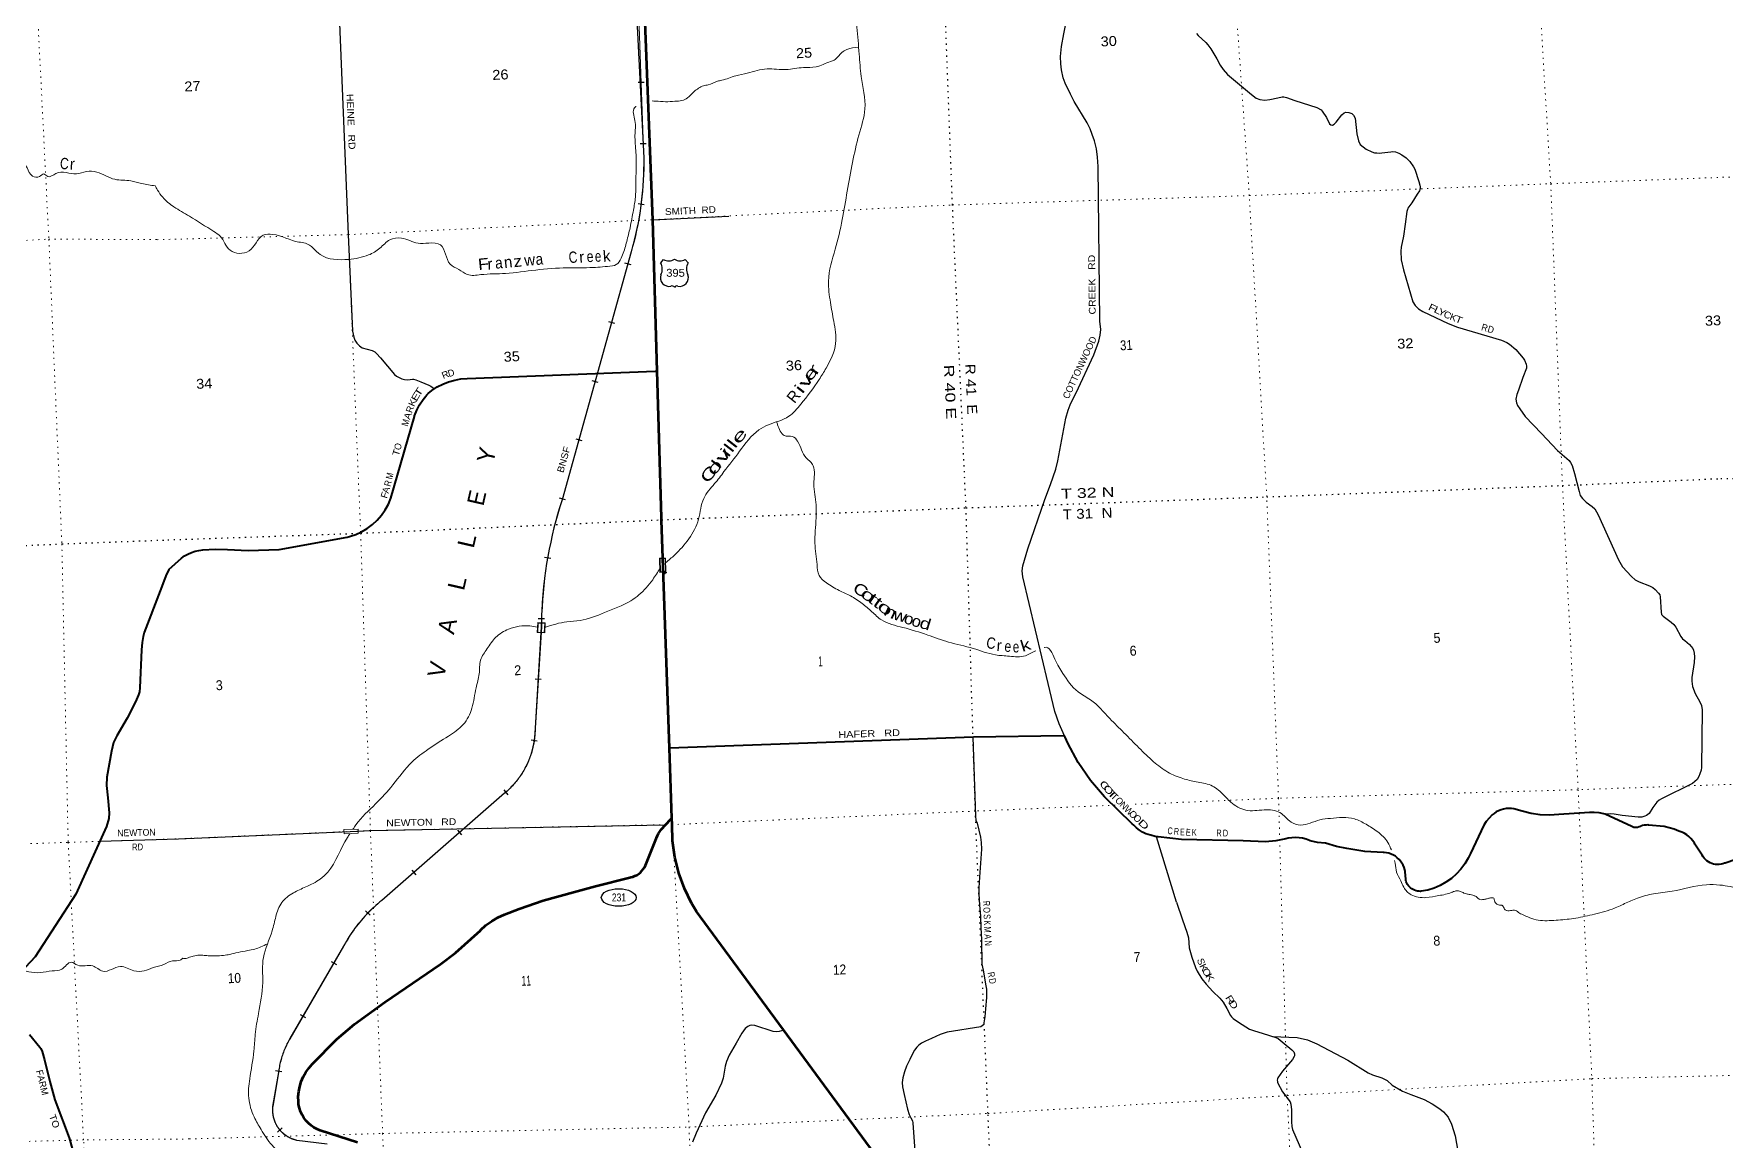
# Model space of a CAD drawing. Header units: feet. Extents: x 733631 to 986127, y 195788 to 388968.
# Drawn here: x 796015 to 825953, y 269176 to 288752 of the extents above; entities that cross this region are included whole.
import ezdxf
from ezdxf.enums import TextEntityAlignment as Align

# ---------------------------------------------------------------- set-up
doc = ezdxf.new("R2010")
doc.units = ezdxf.units.FT
doc.header["$LTSCALE"] = 70
doc.header["$PDMODE"] = 32
doc.header["$PDSIZE"] = 35
doc.linetypes.add('DOTTED', pattern=[1.5, 0.3, -1.2])
for name, color, linetype, lineweight in [('16', 7, 'Continuous', 25), ('17', 7, 'Continuous', 25), ('20', 7, 'Continuous', 70), ('23', 7, 'Continuous', 70), ('26', 7, 'Continuous', 40), ('29', 7, 'Continuous', 25), ('31', 7, 'Continuous', 13), ('34', 7, 'Continuous', 25), ('39', 7, 'Continuous', 13), ('55', 7, 'DOTTED', 100), ('57', 7, 'Continuous', 13), ('6', 7, 'DOTTED', 25), ('7', 7, 'DOTTED', 13)]:
    doc.layers.add(name, color=color, linetype=linetype, lineweight=lineweight)
for name, color, linetype in [('27', 7, 'Continuous'), ('30', 7, 'Continuous'), ('41', 7, 'Continuous'), ('42', 7, 'Continuous')]:
    doc.layers.add(name, color=color, linetype=linetype)

msp = doc.modelspace()

# ---------------------------------------------------------------- linework, layer by layer
at = {"layer": '16'}
for p, q in [((807110.51, 284700.76), (807161.82, 284759.52)), ((807353.58, 284765.49), (807353.3, 284765.29)), ((807545.67, 284759.61), (807597.06, 284700.76))]:
    msp.add_line(p, q, dxfattribs=at)
for centre, radius, start, end in [((807252.9, 284917.18), 182.07, 239.97227, 303.45418), ((807454.68, 284916.68), 181.52, 236.33975, 300.08743), ((807454.67, 284917.18), 182.07, 236.54582, 236.59441), ((807256.72, 284435.23), 151.42, 159.09177, 283.81923), ((806917.53, 284590.13), 222.05, 332.97043, 29.75871), ((807450.84, 284435.23), 151.42, 256.18077, 20.90823), ((807790.03, 284590.13), 222.05, 150.24129, 207.02957)]:
    msp.add_arc(centre, radius, start, end, dxfattribs=at)
for centre, major_axis, start_param, end_param in [((807312.06, 284236.41), (-19.56, 51.67), 4.95877769, 6.28318531), ((807395.51, 284236.41), (19.56, 51.67), 0, 1.32637542)]:
    msp.add_ellipse(centre, major_axis=major_axis, ratio=0.929097, start_param=start_param, end_param=end_param, dxfattribs=at)
at = {"layer": '17'}
msp.add_ellipse((806369.17, 273469.32), major_axis=(-309.24, 1), ratio=0.500121, dxfattribs=at)
at = {"layer": '20'}
msp.add_line((807307.84, 274876.03), (807264.97, 276112.11), dxfattribs=at)
for points in [[(807048.16, 282782.8), (806970.05, 285463.78), (806820.06, 289422.71)], [(807264.97, 276112.11), (807148.43, 279472.25), (807125.1, 280145.18), (807124.55, 280161.01), (807123.55, 280195.18), (807048.16, 282782.8)], [(810890.92, 268948.36), (807742.04, 273222.73), (807656.09, 273367.86), (807529.49, 273628.69), (807430.85, 273901.33), (807361.24, 274182.79), (807321.44, 274469.98), (807311.87, 274759.75), (807307.84, 274876.03)]]:
    msp.add_lwpolyline(points, dxfattribs=at)
at = {"layer": '23'}
msp.add_lwpolyline([(801744.74, 269132.12), (801081.5, 269344.49), (801027.98, 269367.79), (800973.2, 269398.55), (800921.93, 269434.87), (800874.74, 269476.34), (800832.15, 269522.52), (800794.62, 269572.9), (800762.56, 269626.92), (800736.32, 269684), (800716.19, 269743.51), (800702.39, 269804.8), (800697.22, 269857.9), (800695.95, 269948.71), (800704.18, 270039.16), (800721.82, 270128.26), (800748.68, 270215.02), (800784.46, 270298.5), (800828.76, 270377.78), (800881.12, 270452), (800940.94, 270520.33), (801380.16, 270961.67), (801691.88, 271230.18), (802228.42, 271618.25), (803213.63, 272289.23), (803476.61, 272489.31), (803918.9, 272886.58), (803923.44, 272891.25), (804017.22, 272977.51), (804119.5, 273053.5), (804229.17, 273118.37), (804345.01, 273171.43), (804607.68, 273268.56), (805027.84, 273417.5), (805565.39, 273565.77), (805955.27, 273668.77), (806567.35, 273824.53), (806582.28, 273827.29), (806619.29, 273836.96), (806655.09, 273850.44), (806689.28, 273867.59), (806721.5, 273888.23), (806751.38, 273912.12), (806778.6, 273939), (806802.86, 273968.58), (806823.9, 274000.53), (806841.48, 274034.5), (807033.05, 274508.48), (807037.6, 274524.8), (807052.09, 274565.11), (807070.71, 274603.68), (807093.26, 274640.1), (807119.5, 274673.95), (807284.93, 274851.45), (807307.84, 274876.03)], dxfattribs=at)
at = {"layer": '26'}
for points in [[(798405.13, 279272.98), (798628.72, 279473.27), (798684.17, 279513.32), (798743.5, 279547.37), (798806.06, 279575.02), (798871.17, 279595.99), (798938.11, 279610.03), (799006.91, 279619.8), (799225.02, 279635.56), (799443.59, 279628.42), (799808.7, 279608.8), (800360.21, 279628.15), (801558.31, 279845.34), (801602.78, 279856.97), (801711.91, 279894.21), (801816.54, 279942.66), (801915.54, 280001.77), (802007.82, 280070.92), (802092.37, 280149.33), (802168.25, 280236.14), (802234.65, 280330.42), (802290.83, 280431.12), (802336.17, 280537.13), (802751.07, 281981.04), (802754.1, 281990.45), (802793.63, 282092.6), (802843.62, 282190.07), (802903.52, 282281.78), (802952.32, 282341.72), (802972.66, 282366.69), (802997.68, 282387.79), (803062.07, 282441.19), (803154.99, 282503.09), (803253.87, 282554.94), (803357.62, 282596.17), (803465.12, 282626.33), (803575.18, 282645.08), (803686.6, 282652.23), (807012.54, 282781.42), (807048.16, 282782.8)], [(798405.13, 279272.98), (798385.01, 279229.85), (798365.16, 279193.85), (798332.18, 279116.87), (798251.92, 278894.28), (797969.96, 278159.02), (797948.65, 278087.29), (797931.5, 277983.97), (797921.22, 277852.09), (797892.37, 277182.37), (797885.59, 277111.17), (797869.45, 277057.78), (797816.91, 276933.65), (797665.97, 276644.35), (797481.53, 276327.81), (797425.25, 276211.06), (797390.48, 276060.45), (797306.14, 275600.23), (797299.38, 275449.55), (797325.79, 275236.12), (797347.75, 274967.99), (797340.88, 274865.24), (797302.36, 274726.2), (796758.24, 273530.3), (796038.09, 272420.24), (795869.97, 272235.52)], [(815786.97, 274570.16), (815762.05, 274576.28), (815736.97, 274585.43), (815699.8, 274598.98), (815640.33, 274628.02), (815584.23, 274663.13), (815532.1, 274703.9), (815507.84, 274727.36), (815483.98, 274750.61), (815457.84, 274775.85), (814968.53, 275248.31), (814719.19, 275542.13), (814501.93, 275860.39), (814319.12, 276199.62), (814272.18, 276303.99), (814260.75, 276329.4), (814235.94, 276329.1), (812647.89, 276309.49), (807264.97, 276112.11)], [(824297.95, 274728.83), (823831.58, 274943.89), (823803.27, 274951.54), (823720.54, 274967.74), (823636.57, 274975.2), (823552.28, 274973.84), (823011.6, 274938.8), (823008.11, 274938.39), (822844.48, 274927.62), (822680.63, 274934.01), (822518.34, 274957.49), (822359.39, 274997.81), (822212.31, 275035.84), (822169.66, 275042.25), (822123.35, 275044.48), (822077.07, 275041.85), (822031.32, 275034.4), (821986.59, 275022.21), (821943.38, 275005.41), (821902.17, 274984.18), (821863.4, 274958.76), (821829.63, 274930.62), (821773.04, 274875.07), (821722.57, 274813.9), (821678.76, 274747.8), (821444.5, 274249.09), (821405.85, 274167.95), (821345.69, 274066.88), (821275.31, 273972.66), (821195.45, 273886.31), (821107.01, 273808.78), (821010.95, 273740.91), (820908.32, 273683.47), (820800.25, 273637.06), (820687.92, 273602.21), (820572.56, 273579.28), (820561.55, 273578.62), (820534.25, 273578.99), (820507.14, 273582.21), (820480.51, 273588.25), (820454.66, 273597.04), (820429.87, 273608.48), (820406.41, 273622.45), (820384.54, 273638.79), (820364.5, 273657.34), (820346.5, 273677.87), (820330.75, 273700.18), (820317.42, 273724), (820306.66, 273749.09), (820298.57, 273775.17), (820292.06, 273877.2), (820290.46, 273902.22), (820287.04, 273927.2), (820280.53, 273961.36), (820268.32, 274001.83), (820251.94, 274040.79), (820231.58, 274077.84), (820207.46, 274112.55), (820179.85, 274144.55), (820149.04, 274173.49), (820115.38, 274199.05), (820079.22, 274220.95), (820040.98, 274238.95), (820001.07, 274252.85), (819959.92, 274262.51), (819917.98, 274267.81), (819898.28, 274267.73), (819576.06, 274284.34), (819257.33, 274334.53), (819075.98, 274369.83), (818880.74, 274428.52), (818870.84, 274429.13), (818736.97, 274444.89), (818605.48, 274474.55), (818596.99, 274478.39), (818536.54, 274501.42), (818474.02, 274518.01), (818410.11, 274527.97), (818345.5, 274531.2), (818280.91, 274527.66), (818217.05, 274517.38), (818174.31, 274505.72), (817998.24, 274469.8), (817819.37, 274452.48), (817421.86, 274472.63), (816332.13, 274497.31), (815914.18, 274541.92), (815892.46, 274544.24), (815864.18, 274551.19), (815786.97, 274570.16)], [(826139.71, 274141.58), (825950.28, 274080.21), (825943.17, 274077.19), (825911.98, 274066.26), (825879.82, 274058.64), (825847.05, 274054.43), (825814.01, 274053.67), (825781.07, 274056.36), (825748.59, 274062.48), (825716.94, 274071.97), (825686.44, 274084.71), (825657.45, 274100.57), (825630.27, 274119.37), (825605.21, 274140.91), (825582.54, 274164.95), (825562.5, 274191.23), (825545.32, 274219.46), (825417.08, 274413.98), (825408.45, 274429.23), (825380.3, 274471.66), (825347.87, 274510.91), (825311.52, 274546.56), (825271.64, 274578.21), (825228.67, 274605.52), (825183.08, 274628.19), (825135.37, 274645.96), (825048.81, 274677.27), (824874.8, 274725.05), (824594.31, 274752.61), (824584.79, 274753.11), (824552.37, 274752.6), (824520.18, 274748.7), (824488.57, 274741.46), (824457.89, 274730.95), (824453.48, 274728.9), (824428.54, 274717.32), (824403.48, 274709.62), (824396.18, 274708.06), (824381.6, 274706.52), (824366.93, 274706.5), (824352.35, 274708.01), (824338.01, 274711.05), (824324.06, 274715.56), (824310.65, 274721.51), (824297.95, 274728.83)], [(795937.04, 271045.21), (796119.04, 270824.15), (796138.56, 270799.21), (796160.89, 270747.06), (796202.25, 270600.24), (796298.31, 270213.01), (796388.45, 269890.28), (796638.1, 269218.53), (796703.34, 268988.03)]]:
    msp.add_lwpolyline(points, dxfattribs=at)
at = {"layer": '29'}
for p, q in [((814884.52, 283668.42), (814855.11, 286402.18)), ((806970.05, 285463.78), (808319.78, 285524.16)), ((798575.6, 274508.79), (801751.3, 274643.92)), ((816239.1, 273385.61), (815889.18, 274544.59)), ((797183.45, 274464.86), (798575.6, 274508.79))]:
    msp.add_line(p, q, dxfattribs=at)
for points in [[(801397.87, 289864.14), (801414.86, 289225.48), (801581.57, 285199.21), (801658.14, 283489.3)], [(814855.11, 286402.18), (814844.53, 286571.85), (814822.05, 286718.06), (814788.33, 286856.76), (814750.88, 286969.22), (814713.4, 287070.45), (814660.96, 287179.16), (814428.69, 287554.05), (814363.12, 287683.39), (814271.34, 287876.45), (814235.74, 287972.05), (814203.9, 288116.38), (814190.78, 288223.23), (814188.92, 288348.81), (814203.9, 288528.75), (814248.86, 288753.68), (814276.95, 288898.02), (814278.83, 289023.6), (814267.57, 289262.05)], [(816593.22, 288760.29), (816625.06, 288720.91), (816759.93, 288600.95), (816798.34, 288556.92), (816849.84, 288488.48), (816954.74, 288308.54), (817014.69, 288196.07), (817068.09, 288120.17), (817142.06, 288031.12), (817569.16, 287678.72), (817650.66, 287615.95), (817719.01, 287588.75), (817804.26, 287578.46), (817891.35, 287588.75), (818033.71, 287618.74), (818109.6, 287640.32), (818143.31, 287640.32), (818191.06, 287626.24), (818333.43, 287573.75), (818723.05, 287446.29), (818798.94, 287407.88), (818820.46, 287386.31), (818895.39, 287273.84), (818947.84, 287161.38), (818971.28, 287141.71), (819000.29, 287138.88), (819031.22, 287152.96), (819067.72, 287191.37), (819165.13, 287318.83), (819207.3, 287355.4), (819240.06, 287363.82), (819293.47, 287359.15), (819344.96, 287341.32), (819375.89, 287314.16), (819404.9, 287258.85), (819434.87, 286981.43), (819460.19, 286858.67), (819494.82, 286793.99), (819542.61, 286749.95), (819599.72, 286711.51), (819696.21, 286663.73), (819743.98, 286647.8), (819787.04, 286644.03), (819839.51, 286642.18), (819876.04, 286644.98), (820034.3, 286666.52), (820070.86, 286667.47), (820119.56, 286663.73), (820178.56, 286642.18), (820229.11, 286614.04), (820306.88, 286558.76), (820371.48, 286494.07), (820438.91, 286396.6), (820457.67, 286357.26), (820528.83, 286141.68), (820548.53, 286073.28), (820555.08, 286042.35), (820555.08, 286014.24), (820541.03, 285975.81), (820498.86, 285916.75), (820404.24, 285764.21)], [(820404.24, 285764.21), (820338.72, 285668.4), (820327.49, 285644.04), (820316.25, 285608.41), (820286.28, 285383.47), (820256.31, 285173.53), (820216.97, 284976.73), (820211.35, 284903.61), (820220.71, 284755.54), (820256.31, 284573.71), (820424.9, 284007.63), (820466.11, 283943.89), (820526.05, 283887.67), (820600.98, 283838.92), (821050.55, 283628.98), (821213.53, 283563.39), (821994.65, 283329.07), (822086.45, 283289.72), (822135.15, 283259.73), (822249.41, 283164.12), (822374.92, 283016.05), (822401.15, 282978.56), (822429.24, 282909.19), (822438.61, 282873.59), (822434.86, 282836.1), (822369.3, 282669.26), (822294.37, 282444.33), (822264.4, 282369.35), (822249.42, 282286.89), (822256.91, 282223.16), (822279.39, 282178.17), (822316.86, 282118.19), (822414.26, 281979.47), (822698.99, 281679.55), (822983.71, 281379.64), (823193.51, 281199.69), (823217.87, 281167.84), (823244.09, 281115.36), (823283.43, 280974.76), (823365.85, 280652.37), (823388.33, 280584.87), (823425.79, 280528.66), (823493.23, 280464.91), (823598.13, 280389.93), (823643.09, 280344.96), (823703.03, 280239.97), (824062.69, 279445.21)], [(814260.94, 276328.99), (814165.52, 276542.66), (814087.75, 276761.06), (813967.87, 277255.91), (813518.3, 279145.34), (813511.77, 279247.49), (813518.3, 279340.28), (813608.21, 279640.19), (813907.92, 280509.93), (814012.82, 280779.85), (814102.74, 281049.77), (814141.15, 281196.91), (814282.56, 281949.49), (814324.72, 282092.89), (814357.49, 282189.42), (814392.16, 282265.34), (814462.39, 282399.36), (814777.09, 283074.16), (814867, 283314.08), (814892.29, 283418.12), (814899.78, 283519.33), (814884.52, 283668.42)], [(801658.14, 283489.3), (801678.75, 283382.46), (801697.48, 283333.73), (801731.2, 283277.5), (801779.9, 283228.76), (801828.6, 283198.77), (802000.94, 283150.04), (802049.64, 283123.79), (802079.61, 283097.55), (802150.79, 283018.83), (802398.05, 282722.67), (802431.77, 282696.42), (802491.71, 282662.68), (802530.11, 282646.76), (802574.13, 282636.44), (802626.58, 282632.69), (802675.29, 282636.44), (802716.5, 282640.19), (802736.17, 282639.26), (802776.44, 282628.94), (802866.35, 282595.2), (803004.03, 282536.17), (803042.43, 282516.48), (803109.67, 282472.9)], [(824062.69, 279445.21), (824135.75, 279323.39), (824293.1, 279150.94), (824361.47, 279093.77), (824427.97, 279053.46), (824615.29, 278985.98), (824670.55, 278955.06), (824712.7, 278918.5), (824775.45, 278855.72), (824794.18, 278823.85), (824802.62, 278791.04), (824817.6, 278521.12), (824828.84, 278478.02), (824838.21, 278463.02), (824855.07, 278446.14), (824997.43, 278341.17), (825042.39, 278298.07), (825079.85, 278251.2), (825169.77, 278086.25), (825200.68, 278049.71), (825237.2, 278018.77), (825319.62, 277943.79), (825378.63, 277875.39), (825391.75, 277845.4), (825402.05, 277793.83), (825410.48, 277729.18), (825402.05, 277628.88), (825365.52, 277359.91), (825364.58, 277298.98), (825374.88, 277204.34), (825424.52, 277081.54), (825506.95, 276931.58), (825535.98, 276866.93), (825544.41, 276789.13), (825536.92, 275769.42), (825529.42, 275720.71), (825506.95, 275656.96), (825484.46, 275610.12), (825454.5, 275559.48), (825418.9, 275520.15), (825372.07, 275484.51), (824825.09, 275214.59), (824782.95, 275191.18), (824742.67, 275154.6), (824675.24, 275064.63), (824604.99, 274956.88), (824585.32, 274937.17), (824560.03, 274921.26), (824532.87, 274907.18), (824477.61, 274893.15), (824412.99, 274892.18), (824128.26, 274922.17), (823985.89, 274944.66), (823931.57, 274948.44), (823828.71, 274944.67)], [(812635.9, 276304.07), (812681.58, 274910.65), (812691.88, 274840.37), (812711.55, 274783.19), (812771.5, 274535.76), (812785.55, 274442.98), (812786.48, 274325.82), (812755.58, 273831.9), (812744.34, 273640.7), (812744.34, 273535.73), (812755.58, 273337.04), (812772.45, 273140.21), (812776, 272935.68), (812786.48, 272728.77), (812796.8, 272287.33), (812816.46, 272181.42), (812868.91, 271904), (812875.48, 271844.95), (812876.4, 271701.56), (812861.41, 271499.11), (812846.43, 271356.65), (812823.03, 271218.87), (812800.55, 271196.38), (812779.49, 271184.01)], [(801751.3, 274643.92), (801972.83, 274653.35), (807174.68, 274754.01)], [(816239.1, 273385.61), (816347.57, 273075.56), (816422.5, 272858.12), (816450.6, 272758.77), (816467.46, 272580.7), (816512.42, 272415.74), (816577.98, 272230.17), (816609.83, 272168.31), (816690.37, 272031.47), (816767.18, 271935.88), (816881.44, 271806.54), (817006.96, 271688.44), (817068.77, 271615.34), (817134.34, 271508.49), (817196.15, 271382.91), (817215.96, 271358.46), (817246.73, 271328.54), (817336.65, 271261.06), (817535.2, 271141.1), (817621.38, 271111.11), (817758.9, 271070.79)], [(809290.12, 271121.33), (809207.12, 271097.39), (809154.67, 271089.89), (809104.1, 271099.26), (808774.42, 271204.23), (808716.34, 271213.6), (808686.37, 271206.1), (808654.53, 271189.24), (808607.69, 271149.87), (808549.63, 271069.27), (808444.73, 270889.32), (808324.84, 270679.38), (808278.01, 270568.79), (808249.91, 270484.44), (808218.06, 270272.63), (808189.97, 270184.53), (808085.07, 269974.59), (807905.24, 269659.68), (807740.4, 269299.79), (807672.96, 269142.34)], [(812779.49, 271184.01), (812182.38, 271087.66), (812129, 271071.73), (812055, 271042.67), (811905.14, 270975.19), (811797.44, 270929.27), (811725.31, 270892.72), (811677.55, 270854.29), (811641.96, 270818.68), (811606.36, 270769.94), (811567.96, 270705.27), (811523, 270600.3), (811463.06, 270487.83), (811423.73, 270382.86), (811395.62, 270277.89), (811384.39, 270195.42), (811388.13, 270120.43), (811418.1, 269985.47), (811478.04, 269723.04), (811508.96, 269630.27), (811537.99, 269573.08), (811567.03, 269517.8), (811575.45, 269483.11), (811627.9, 268733.32)], [(817758.9, 271070.79), (818000.13, 270994.37), (818042.41, 270972.65), (818146.41, 270884.59), (818283.55, 270774.8), (818316.69, 270737.07), (818329.27, 270701.61), (818332.69, 270670.74), (818325.84, 270654.73), (818292.69, 270600.97), (818118.98, 270399.7), (818036.7, 270280.77), (818028.7, 270259.04), (818024.13, 270236.17), (818026.41, 270213.3), (818027.56, 270198.43), (818118.98, 270033.75), (818250.41, 269854.21), (818265.27, 269814.18), (818274.41, 269713.55), (818274.41, 269503.12), (818281.27, 269418.5), (818292.69, 269365.89), (818472.13, 268957.63)], [(817941.64, 271012.4), (818377.28, 270992.1), (818557.85, 270948.64), (818724.71, 270882.32), (819273.27, 270589.56), (819632.12, 270367.7), (819712.13, 270333.39), (819876.7, 270278.5), (819970.41, 270230.46), (820059.55, 270150.42), (820242.41, 270040.63), (820386.4, 269983.45), (820626.4, 269894.25), (820768.11, 269816.49), (820900.69, 269729.57), (820964.68, 269674.68), (821046.97, 269583.19), (821110.96, 269459.68), (821174.97, 269253.83), (821220.68, 268979.37)]]:
    msp.add_lwpolyline(points, dxfattribs=at)
at = {"layer": '31'}
for p, q in [((801503.15, 274671.07), (801752.97, 274680.58)), ((801752.97, 274680.58), (801755.82, 274605.63))]:
    msp.add_line(p, q, dxfattribs=at)
msp.add_lwpolyline([(801755.82, 274605.63), (801506, 274596.13), (801503.15, 274671.07)], dxfattribs=at)
at = {"layer": '34', "lineweight": 13}
for p, q in [((806689.76, 290053.91), (806810, 286560.95)), ((806587, 284897.95), (805365, 280506.95)), ((804998, 278256.95), (804887, 276463.95)), ((804927.22, 278158.9), (804936.07, 278334.1)), ((805057.59, 278152.31), (804927.22, 278158.9)), ((805066.44, 278327.52), (804936.07, 278334.1)), ((805057.06, 278152.34), (805065.91, 278327.54)), ((804347, 275315.95), (802175, 273419.95)), ((801497, 272606.95), (800546, 270971.95)), ((800349, 270407.95), (800242, 269773.95))]:
    msp.add_line(p, q, dxfattribs=at)
at = {"layer": '34'}
for p, q in [((806710.57, 287894.25), (806821.12, 287898.05)), ((806745.32, 286809.01), (806855.86, 286812.82)), ((806709.72, 285748.18), (806819.32, 285733.26)), ((806472.93, 284697.36), (806579.49, 284667.7)), ((806187.98, 283663.7), (806294.54, 283634.05)), ((805894.36, 282618.36), (806000.92, 282588.71)), ((805609.4, 281584.71), (805715.96, 281555.05)), ((805315.78, 280539.37), (805422.34, 280509.71)), ((805056.68, 279493.99), (805165.76, 279475.7)), ((804944.66, 278407.29), (805055.23, 278404.32)), ((804887.55, 277338.68), (804997.95, 277331.84)), ((804816.14, 276260.45), (804925.49, 276243.76)), ((804331.72, 275373.11), (804403.22, 275288.72)), ((803511.17, 274660.81), (803583.91, 274577.49)), ((802705.14, 273953.74), (802777.88, 273870.41)), ((801886.29, 273233.68), (801966.04, 273157.03)), ((801278.96, 272338.49), (801374.57, 272282.87)), ((800730.78, 271401.23), (800826.39, 271345.62)), ((800295.09, 270410.01), (800404.16, 270391.6)), ((800326.2, 269318.74), (800409.68, 269391.3))]:
    msp.add_line(p, q, dxfattribs=at)
for points in [[(806636.79, 290052.99), (806811.1, 286560.97), (806811.99, 286461.37), (806810.6, 286362.31), (806807.5, 286263.22), (806803.27, 286163.55), (806796.76, 286064.41), (806788.53, 285965.82), (806779.16, 285866.64), (806767.52, 285768), (806754.17, 285669.9), (806739.11, 285571.2), (806722.32, 285473.63), (806704.4, 285376.03), (806684.21, 285278.4), (806662.28, 285181.89), (806638.66, 285085.34), (806613.88, 284989.35), (806588.06, 284897.65), (805366.05, 280506.63), (805326.44, 280383.15), (805289.89, 280259.47), (805255.44, 280135.09), (805222.17, 280009.56), (805191.95, 279883.81), (805164.08, 279758.07), (805137.38, 279631.16), (805113.72, 279504.04), (805092.42, 279376.94), (805072.99, 279248.43), (805056.13, 279120.64), (805040.68, 278992.39), (805028.06, 278863.22), (805018.01, 278734.77), (805010.06, 278605.63), (805003.76, 278476.74), (805000.27, 278346.92), (804999.1, 278256.91), (804888.1, 276463.91), (804887.91, 276437.77), (804887.13, 276411.74), (804885.9, 276385.72), (804884.37, 276359.54), (804882.24, 276333.52), (804879.65, 276307.64), (804876.77, 276281.63), (804873.3, 276255.74), (804869.38, 276230.03), (804865, 276204.15), (804860.18, 276178.58), (804855.06, 276153.01), (804849.33, 276127.44), (804843.17, 276102.16), (804836.55, 276076.89), (804829.63, 276051.78), (804822.12, 276026.66), (804814.31, 276001.84), (804805.89, 275977.02), (804797.18, 275952.49), (804788.03, 275927.97), (804778.42, 275903.76), (804768.36, 275879.69), (804758, 275855.77), (804747.05, 275832), (804735.8, 275808.39), (804724.1, 275785.06), (804712.1, 275761.89), (804699.5, 275739.02), (804686.6, 275716.31), (804673.41, 275693.89), (804659.77, 275671.62), (804645.67, 275649.65), (804631.13, 275627.84), (804616.45, 275606.31), (804601.16, 275585.09), (804585.57, 275564.17), (804569.69, 275543.4), (804553.5, 275523.08), (804536.72, 275502.91), (804519.79, 275483.04), (804502.41, 275463.61), (804484.88, 275444.35), (804466.76, 275425.37), (804448.48, 275406.85), (804429.9, 275388.63), (804410.88, 275370.55), (804391.56, 275353.08), (804372.09, 275335.76), (804352.18, 275318.88), (804347.72, 275315.12), (802175.71, 273419.11), (802139.88, 273390.21), (802104.94, 273360.68), (802070.49, 273330.52), (802036.15, 273299.79), (802002.69, 273268.4), (801969.91, 273236.57), (801937.26, 273204.15), (801905.48, 273171.07), (801874.38, 273137.55), (801843.58, 273103.24)], [(801843.58, 273103.24), (801813.68, 273068.65), (801784.1, 273033.64), (801755.18, 272997.81), (801727.16, 272961.69), (801699.63, 272924.96), (801672.65, 272887.97), (801646.31, 272850.17), (801620.71, 272812.28), (801595.76, 272773.58), (801571.56, 272734.79), (801547.85, 272695.37), (801525.04, 272655.68), (801502.91, 272615.52), (801497.96, 272606.41), (800546.95, 270971.4), (800533.51, 270948.31), (800520.68, 270925.05), (800508.23, 270901.54), (800495.97, 270877.76), (800484.32, 270853.8), (800473.15, 270829.73), (800462.16, 270805.38), (800451.77, 270780.85), (800441.84, 270756.23), (800432.24, 270731.23), (800423.19, 270706.26), (800414.4, 270681.15), (800406.14, 270655.72), (800398.43, 270630.32), (800391.1, 270604.68), (800384.12, 270579.03), (800377.67, 270553.06), (800371.63, 270527.21), (800366.13, 270501.04), (800361.03, 270474.98), (800356.33, 270448.69), (800352.19, 270422.43), (800350.09, 270407.78), (800243.09, 269773.8), (800242.01, 269764.36), (800241.17, 269754.92), (800240.48, 269745.47), (800239.89, 269735.94), (800239.53, 269726.45), (800239.33, 269716.98), (800239.24, 269707.45), (800239.37, 269697.96), (800239.67, 269688.49), (800240.12, 269678.96), (800240.75, 269669.51), (800241.49, 269660.05), (800242.43, 269650.56), (800243.56, 269641.17), (800244.85, 269631.75), (800246.26, 269622.36), (800247.87, 269612.96), (800249.62, 269603.66), (800251.57, 269594.33), (800253.65, 269585.09), (800255.9, 269575.83), (800258.31, 269566.67), (800260.89, 269557.54), (800263.59, 269548.45), (800266.51, 269539.37), (800269.55, 269530.35), (800272.76, 269521.42), (800276.09, 269512.53), (800279.64, 269503.72), (800283.31, 269494.94), (800287.09, 269486.27), (800291.06, 269477.64), (800295.19, 269469.09), (800299.49, 269460.57), (800303.86, 269452.15), (800308.46, 269443.83), (800313.18, 269435.58), (800318.01, 269427.39), (800322.97, 269419.35), (800328.15, 269411.32), (800333.41, 269403.41), (800338.84, 269395.63), (800344.33, 269387.91), (800350.06, 269380.27), (800355.84, 269372.78), (800361.76, 269365.38), (800367.85, 269358.03), (800374.07, 269350.87), (800380.35, 269343.77), (800386.8, 269336.8), (800393.38, 269329.88), (800400.03, 269323.16), (800406.86, 269316.54), (800413.76, 269310.02), (800420.78, 269303.59), (800427.93, 269297.36), (800435.2, 269291.18), (800442.54, 269285.16), (800450, 269279.28), (800457.54, 269273.55), (800465.21, 269267.92)], [(800465.21, 269267.92), (800472.94, 269262.4), (800480.79, 269257.08), (800488.73, 269251.85), (800496.78, 269246.78), (800504.9, 269241.81), (800513.11, 269237.05), (800521.38, 269232.39), (800529.72, 269227.89), (800538.19, 269223.54), (800546.68, 269219.35), (800555.29, 269215.26), (800563.93, 269211.38), (800572.69, 269207.59), (800581.47, 269204.02), (800590.32, 269200.56), (800599.19, 269197.25), (800608.19, 269194.09), (800617.21, 269191.16), (800626.25, 269188.32), (800635.41, 269185.64), (800644.54, 269183.13), (800653.74, 269180.77), (800663.02, 269178.62), (800670.18, 269177.04), (801209.14, 269113.04)]]:
    msp.add_lwpolyline(points, dxfattribs=at)
at = {"layer": '34', "lineweight": 13}
msp.add_lwpolyline([(805057.52, 278319.96), (804943.65, 278325.71), (804935.6, 278166.48), (805049.47, 278160.72)], close=True, dxfattribs=at)
for centre, radius, start, end in [((801120.32, 286477.46), 5690.29, 343.88423, 0.84073), ((812407.89, 278203.25), 7410.09, 161.88726, 179.58474), ((803392.25, 276466.05), 1494.75, 309.69748, 359.9195), ((803814.19, 271363.74), 2629.63, 128.56154, 151.78574), ((801861.72, 270195.98), 1527.5, 149.46915, 172.02321), ((800783.57, 269709.4), 545.4, 173.20291, 257.9811)]:
    msp.add_arc(centre, radius, start, end, dxfattribs=at)
at = {"layer": '39'}
msp.add_line((806675.49, 287469.04), (806669, 287464.97), dxfattribs=at)
msp.add_arc((806236.6, 284822.36), 176.37, 275.98837, 323.29707, dxfattribs=at)
for points in [[(810434.47, 290190.67), (810445, 290026.95), (810488, 289613.95), (810543, 289288.95), (810584, 288871.95), (810624, 288393.95), (810661, 287998.95), (810727, 287426.95), (810619, 286961.95), (810507, 286476.95), (810413, 285968.95), (810325, 285464.95), (810199, 284942.95), (810081, 284377.95), (810116, 283998.95), (810174, 283667.95), (810208, 283274.95), (810038, 282835.95), (809917, 282637.95), (809591, 282199.95), (809379, 281984.95), (809017, 281832.95), (808849, 281743.95), (808508, 281365.95), (808231, 281004.95), (808065, 280792.95), (807873, 280530.95), (807780, 280164.95), (807610, 279814.95), (807356, 279529.95), (807198.16, 279391.68)], [(810606.67, 288515.6), (810408, 288474.95), (810318, 288421.95), (810180, 288287.95), (810118, 288264.95), (809860, 288167.95), (809636, 288155.95), (809332, 288119.95), (808995, 288131.95), (808643, 288056.95), (808440, 288009.95), (808193, 287930.95), (808115, 287913.95), (807954, 287849.95), (807870, 287832.95), (807781, 287788.95), (807702, 287730.95), (807584, 287619.95), (807487, 287572.95), (807360, 287558.95), (807197, 287550.95), (807022, 287561.95), (806960.77, 287564.94)], [(806669, 287464.97), (806648, 287444.95), (806656, 287217.95), (806656, 286958.95), (806672, 286651.95), (806676, 286345.95), (806668, 286062.95), (806664, 285859.95), (806628, 285632.95), (806569, 285321.95), (806509, 285078.95), (806437, 284843.95), (806378, 284716.95)], [(793892.03, 285812.59), (793922.59, 286025.84), (793996.68, 286199.83), (794134.83, 286322.99), (794194.86, 286419.72), (794497.83, 286430.11), (794680.71, 286544.4), (794839.11, 286518.43), (794951.72, 286614.59), (795294.88, 286634.18), (795680.2, 286590.2), (795894.14, 286381.69), (795991.16, 286234.67), (796114.67, 286227.97), (796192.29, 286272.59), (796260.23, 286227.94), (796404.36, 286280.47), (796768.44, 286274.34), (796945.22, 286315.64), (797129.5, 286304.54), (797450.37, 286177.87), (797732.12, 286151.26), (797923.45, 286103.95), (798163.43, 286063.19)], [(806255, 284646.95), (805912, 284616.95), (805457, 284612.95), (804900, 284572.95), (804363, 284511.95), (803927, 284490.95), (803688, 284492.95), (803538, 284582.95), (803384, 284674.95), (803215, 285016.95), (803005, 285049.95), (802815, 285047.95), (802521, 285138.95), (802318, 285107.95), (802139, 284957.95), (801940, 284838.95), (801585, 284761.95), (801084, 284847.95), (800824, 285046.95), (800707, 285067.95), (800244, 285203.95), (800073, 285187.95), (799824, 284909.95), (799488, 284924.95), (799313, 285171.95), (799202, 285253.95), (798768, 285524.95), (798494, 285690.95), (798296, 285859.95), (798205.3, 285987.53), (798160.71, 286068.11)], [(809166.61, 281888.38), (809179, 281833.95), (809227, 281722.95), (809299, 281641.95), (809443, 281629.95), (809534, 281542.95), (809606, 281388.95), (809687, 281246.95), (809761, 281180.95), (809807, 281109.95), (809823, 280790.95), (809861, 280417.95), (809847, 279955.95), (809841, 279736.95), (809878, 279361.95), (809916, 279167.95), (810043, 279037.95), (810270, 278902.95), (810470, 278806.95), (810677, 278669.95), (810849, 278525.95), (811018, 278381.95), (811398, 278247.95), (811837, 278113.95), (812207, 277989.95), (812641, 277877.95), (813035, 277762.95), (813283, 277739.95), (813566, 277746.95), (813710, 277817.95), (813752.42, 277834.75)], [(807099.83, 279295.97), (806969, 279092.95), (806726, 278823.95), (806583, 278720.95), (806115, 278510.95), (805684, 278370.95), (805451, 278348.95), (805061.58, 278250.24)], [(804930.82, 278253.52), (804795, 278273.95), (804417, 278217.95), (804193, 278073.95), (804040, 277872.95), (803924, 277670.95), (803898, 277428.95), (803843, 277178.95), (803770, 276820.95), (803615, 276530.95), (803354, 276326.95), (802996, 276092.95), (802711, 275867.95), (802371, 275462.95), (802065, 275126.95), (801717, 274756.95), (801663.94, 274678.23)], [(813897.58, 277892.22), (813907, 277895.95), (814087, 277687.95), (814230, 277434.95), (814499, 277107.95), (814716, 276969.95), (815063, 276634.95), (815311, 276385.95), (815576, 276118.95), (815836, 275872.95), (816086, 275688.95), (816356, 275574.95), (816589, 275516.95), (816847, 275455.95), (817054, 275305.95), (817202, 275158.95), (817466, 275014.95), (817791, 275019.95), (818073, 274971.95), (818269, 274804.95), (818437, 274751.95), (818779, 274842.95), (818968, 274869.95), (819391, 274860.95), (819596, 274764.95), (819802, 274632.95), (819981, 274444.95), (820044.85, 274310.87)], [(788979.7, 276924.03), (789065.12, 276831.31), (789149.03, 276720.35), (789251.53, 276668.56), (789239.84, 276504.39), (789329.61, 276326.83), (789367.79, 276113.46), (789433.73, 275993.91), (789664.14, 275848.56), (789782.55, 275584.81), (790025.9, 275409.48), (790207.47, 275349.76), (790334.51, 275213.69), (790621.38, 275221.61), (790892.25, 275223.02), (791034.11, 275210.76), (791281.12, 275197.35), (791485.36, 275269.75), (791726.7, 275242.02), (792051.69, 275038.6), (792006.74, 274760.22), (791907.49, 274545.08), (791870.1, 274359.97), (791899.1, 274186.8), (792038.51, 274115.81), (792174.25, 273957.73), (792340.17, 273804.53), (792667.85, 273576.9), (792886.08, 273433.23), (792992.38, 273464.49), (793073.4, 273458.64), (793111.95, 273305.96), (793214.56, 273250.13), (793393.33, 273218.66), (793530.37, 273086.91), (793564.48, 272948.28), (793740.54, 272868.18), (794025.19, 272809.28), (794295.56, 272681.22), (794451.72, 272515.61), (794657.22, 272393.85), (794981.63, 272285.48), (795169.16, 272377.64), (795391.98, 272361.54), (795731.54, 272217.18), (796125.83, 272141.09), (796337.29, 272171.2), (796508.34, 272200.2), (796676.79, 272324.2), (796791.47, 272270.73), (797056.61, 272259.84), (797235.08, 272165.65), (797548.18, 272249.14), (797786.76, 272174.81), (797968.8, 272171.75), (798124.93, 272228.66), (798313.39, 272286.46), (798469.37, 272349.43), (798602.48, 272361.19), (798651.11, 272398.11)], [(801608.94, 274596.64), (801566, 274532.95), (801219, 273919.95), (801085, 273796.95), (800828, 273656.95), (800609, 273551.95), (800404, 273378.95), (800298, 273132.95), (800233, 272878.95), (800078, 272409.95), (800066, 271963.95), (799992, 271417.95), (799934, 271044.95), (799910, 270753.95), (799836, 270258.95), (799819, 269921.95), (799915, 269585.95), (800036, 269366.95), (800231, 269084.95), (800465, 268880.95), (800668, 268741.95), (801017, 268446.95), (801283, 268258.95), (801628, 268002.95), (801943, 267798.95), (802168, 267620.95), (802455, 267409.95), (802618, 267193.95), (802688, 267041.95), (802690, 267035.95), (802885, 266586.95), (802964, 266302.95), (803078, 265974.95), (803163, 265801.95), (803382, 265567.95), (803570, 265353.95), (803700, 265118.95), (803806, 264738.95), (803894, 264414.95), (803987, 263971.95), (804053, 263585.95), (804093, 263328.95), (804226, 262939.95), (804242.31, 262688.72)], [(820102.22, 274122.46), (820111, 274075.95), (820138, 273917.95), (820212, 273764.95), (820264, 273651.95), (820395, 273518.95), (820657, 273467.95), (820884, 273502.95), (821004, 273525.95), (821103.98, 273556.15)], [(822352.28, 273173.43), (822643, 273068.95), (822959, 273067.95), (823271, 273097.95), (823598, 273165.95), (823952, 273264.95), (824174, 273360.95), (824400, 273459.95), (824686, 273535.95), (825014, 273581.95), (825620, 273694.95), (825857, 273690.95), (826226, 273618.95), (826495, 273535.95), (826744, 273399.95), (826931, 273254.95), (827046, 273087.95), (827140, 272936.95), (827304, 272739.95), (827499, 272559.95), (827784, 272433.95), (828076, 272361.95), (828345, 272323.95), (828547, 272282.95), (828702, 272261.95), (828864, 272221.95), (829041, 272147.95)], [(821103.98, 273556.15), (821126.17, 273567.01), (821158.17, 273578.14), (821188.28, 273585.16), (821232.71, 273586.56), (821267.42, 273575.51), (821328.9, 273549.12), (821373.83, 273534.35), (821436.95, 273520.15), (821483.72, 273511.51), (821512.37, 273500.27), (821532.82, 273492.82), (821553.46, 273479.31), (821590.88, 273446.09), (821611.46, 273434.6), (821656.02, 273431.95), (821716.36, 273441.95), (821768.49, 273455.73), (821826.81, 273465.66), (821857.42, 273456.51), (821866.26, 273432.5), (821898.76, 273362.71), (821921.48, 273347.24), (821960.23, 273336.32), (822000.81, 273331.53), (822011.1, 273325.79), (822049.47, 273262.25), (822072.32, 273242.73), (822088.66, 273237.18), (822129.18, 273234.41), (822175.45, 273241.94), (822240.14, 273241.95), (822314.43, 273193.71), (822352.28, 273173.43)], [(800149.78, 272648.63), (800035, 272597.95), (799926, 272556.95), (799801, 272530.95), (799629, 272496.95), (799483, 272463.95), (799374, 272443.95), (799231, 272437.95), (799099, 272439.95), (799004, 272447.95), (798941, 272450.95), (798838, 272433.95), (798749, 272404.95), (798679, 272389.95), (798651.11, 272398.11)]]:
    msp.add_spline(points, degree=3, dxfattribs=at)
at = {"layer": '55'}
msp.add_point((807178.03, 279223.99), dxfattribs=at)
at = {"layer": '57'}
for p, q in [((807090.74, 279471.53), (807195.69, 279474.61)), ((807098.07, 279221.64), (807090.74, 279471.53)), ((807203.02, 279224.72), (807195.69, 279474.61)), ((807203.02, 279224.72), (807098.07, 279221.64))]:
    msp.add_line(p, q, dxfattribs=at)
msp.add_lwpolyline([(807187.92, 279466.37), (807098.96, 279463.76), (807105.83, 279229.86), (807194.79, 279232.47)], close=True, dxfattribs=at)
at = {"layer": '6'}
for points in [[(813696.63, 249455.8), (813691.7, 249791.97), (813557.64, 253579.73), (813344.65, 258878.18), (813128.08, 264255.42), (812904.72, 269648.54), (812679.24, 274999.05), (812515.82, 280364.57), (812275.75, 285724.53), (812106.18, 290251.45)], [(798386.34, 279798.21), (801799.96, 279915.19), (807124.94, 280152.53), (812515.82, 280364.57), (817838.68, 280559.3), (823072.25, 280760.04), (825875.16, 280883.16), (826779.53, 280883.26)], [(791467.45, 279496.65), (796510.76, 279727.32), (798386.34, 279798.21)]]:
    msp.add_lwpolyline(points, dxfattribs=at)
at = {"layer": '7'}
msp.add_line((801750.91, 274643.91), (798575.6, 274508.78), dxfattribs=at)
for points in [[(819061.34, 244518.57), (819029.88, 248495.35), (818852.79, 253805.57), (818624.65, 259125.59), (818460.58, 264549.79), (818199.85, 269963.46), (818047.17, 275226.23), (817838.68, 280559.3), (817529.14, 285889.74), (817210.04, 290437.88)], [(822591.42, 290635.7), (822865.5, 286099.26), (823072.25, 280760.04), (823349.76, 275377.51), (823592.74, 270264.67), (823773.08, 264661.04), (823981.3, 259289.49), (824220.53, 254036.79), (824430.68, 248667.35), (824410.07, 248129.64)], [(801399.11, 289864.16), (801414.89, 289224.18), (801581.57, 285199.21), (801799.96, 279915.19), (801972.83, 274653.35), (802188.58, 269294.3), (802416.62, 263976.3), (802663.3, 258515.42), (803059.9, 247896.92), (803245.96, 243944.57)], [(806794.93, 290058.64), (806970.05, 285463.78), (807124.94, 280152.53), (807148.52, 279472.26)], [(796053.03, 289672.75), (796280.47, 285117.95), (796510.76, 279727.32), (796622.86, 274444.69), (796897.23, 269142.26), (797046.85, 263818.18), (797330.02, 258489.7), (797526.61, 253148.71), (797679.19, 247790.32), (797918.08, 243753.75)], [(798196.29, 285110.02), (801581.57, 285199.21), (806970.05, 285463.78), (812275.75, 285724.53), (817529.14, 285889.74), (822865.5, 286099.26), (828105.31, 286296.24), (828881.69, 286245.31)], [(783916.48, 284538.36), (785638.08, 284603.58), (790957.27, 284823.29), (796278.4, 285119.92), (798196.29, 285110.02)], [(807157.17, 279222.82), (807311.87, 274759.75), (807612.23, 269408.64), (807806.86, 264113.4), (807984.15, 258754.59), (808204.48, 253428.14), (808564.31, 248148.61), (808554.95, 244136.01)], [(829279.42, 275541.1), (828681.17, 275562.51), (823349.76, 275377.51), (818047.17, 275226.23), (815460.62, 275116.76)], [(815154.75, 275103.82), (812679.24, 274999.05), (807311.87, 274759.75), (801972.83, 274653.35), (801750.91, 274643.91)], [(767871.3, 273495.18), (770104.07, 273481.78), (775513.88, 273566.43), (780789.51, 273752.58), (785945.02, 274117.46), (791340.5, 274282.64), (796622.86, 274444.69), (798575.6, 274508.79)], [(798765.65, 269196.79), (802188.58, 269294.3), (807612.23, 269408.64), (812904.72, 269648.54), (818199.85, 269963.46), (823592.74, 270264.67), (828955.36, 270386.33), (829473.31, 270323.02)], [(798765.65, 269196.79), (796896.18, 269180.66), (791522.31, 269038.34), (786152.28, 268829.36), (780979.02, 268522.65), (775638.38, 268274.03), (770359.93, 268190.97), (768054.47, 268170.99)]]:
    msp.add_lwpolyline(points, dxfattribs=at)

# ---------------------------------------------------------------- texts
at = {"layer": '16', "width": 1.05}
msp.add_text('395', height=140, dxfattribs=at).set_placement((807373.39, 284453.72), align=Align.CENTER)
at = {"layer": '17', "width": 0.8}
msp.add_text('231', height=140, dxfattribs=at).set_placement((806372.07, 273401.01), align=Align.CENTER)
at = {"layer": '27'}
for s, rotation, width, p in [('R', 21.419, 1.05, (803318.7, 282666.31)), ('E', 60.491, 1.35, (802824.58, 282301.15)), ('T', 57.193, 1.6, (802876.45, 282382.52)), ('A', 71.936, 1.1, (802689.64, 281973.77)), ('K', 65.976, 1.15, (802772.41, 282201.51)), ('M', 73.711, 0.9, (802649.44, 281855.6)), ('O', 72.258, 0.95, (802517.35, 281431.46)), ('T', 72.121, 1.2, (802487.45, 281324.35)), ('R', 75.184, 0.9, (802340.19, 280783.53)), ('M', 77.076, 0.85, (802371.29, 280916)), ('F', 72.3, 1.1, (802279.79, 280572.56)), ('C', 310.318, 1.5, (814922.74, 275414.15)), ('O', 310.318, 1.45, (814989.73, 275335.83)), ('T', 312.318, 1.95, (815062.03, 275254.6)), ('D', 315.96, 1.65, (815617.75, 274718.45)), ('C', 354.908, 0.75, (816123.1, 274589.73)), ('R', 355.908, 0.7, (816236.19, 274578.23)), ('E', 358.703, 0.7, (816344.04, 274569.2)), ('E', 358.703, 0.7, (816448.6, 274564.68)), ('K', 358.703, 0.65, (816554.44, 274562.29)), ('R', 358.703, 0.65, (816992.51, 274552.36)), ('D', 358.703, 0.65, (817106.88, 274549.77))]:
    msp.add_text(s, height=120, rotation=rotation, dxfattribs=dict(at, width=width)).set_placement(p, align=Align.CENTER)
for s, rotation, p in [('D', 17.117, (803417.87, 282695.19)), ('R', 71.129, (802727.08, 282089.75)), ('A', 75.566, (802306.37, 280664.62)), ('T', 315.004, (815103.24, 275214.11)), ('O', 314.004, (815186.88, 275134.56)), ('N', 315.004, (815267.84, 275055.92)), ('W', 315.004, (815358.59, 274965.38)), ('O', 316.004, (815432.25, 274895.51)), ('O', 316.004, (815509, 274823.76))]:
    msp.add_text(s, height=120, rotation=rotation, dxfattribs=at).set_placement(p, align=Align.CENTER)
for s, rotation, width, p in [('HAFER   RD', 2.098, 1.2, (810257.58, 276289.6)), ('TO', 290.387, 1.1, (796280.58, 269605.11))]:
    msp.add_text(s, height=120, rotation=rotation, dxfattribs=dict(at, width=width)).set_placement(p)
msp.add_text('FARM', height=120, rotation=283.932, dxfattribs=at).set_placement((796051.75, 270402.55))
at = {"layer": '30'}
for s, rotation, width, p in [('HEINE   RD', 272.371, 1.15, (801548.64, 287686.47)), ('SMITH  RD', 2.561, 1.1, (807188.95, 285544.5)), ('CREEK   RD', 90.616, 1.15, (814810.39, 283786.82)), ('NEWTON   RD', 1.109, 1.15, (802253.28, 274728.79))]:
    msp.add_text(s, height=120, rotation=rotation, dxfattribs=dict(at, width=width)).set_placement(p)
for s, rotation, width, p in [('F', 334.968, 1.3, (820744.69, 283849.74)), ('L', 334.968, 1.4, (820840.73, 283806.01)), ('Y', 334.968, 1.25, (820915.82, 283770.79)), ('C', 334.968, 1.1, (821012.51, 283723.85)), ('K', 338.078, 1.1, (821119.87, 283678.98)), ('T', 338.078, 1.3, (821217.32, 283638.51)), ('R', 343.302, 0.95, (821679.02, 283496.84)), ('D', 343.302, 0.95, (821788.58, 283463.97)), ('NEWTON', 1.501, 0.95, (797832, 274558.4)), ('RD', 1.501, 0.85, (797852.08, 274304.36)), ('R', 272.413, 0.7, (812818.34, 273360.99)), ('O', 272.413, 0.65, (812823.23, 273244.82)), ('S', 272.413, 0.75, (812828.11, 273129.12)), ('K', 272.413, 0.7, (812832.81, 273017.66)), ('M', 272.413, 0.7, (812837.82, 272898.67)), ('A', 272.413, 0.8, (812843.05, 272774.46)), ('N', 272.413, 0.7, (812847.95, 272658.3)), ('R', 280.706, 0.85, (812904.5, 272092.57)), ('S', 289.458, 1.1, (816619.43, 272315.79)), ('K', 297.243, 1.2, (816670.48, 272203.44)), ('O', 300.48, 1.2, (816724.3, 272115.14)), ('D', 280.706, 0.85, (812925.75, 271980.17)), ('K', 300.783, 1.3, (816781.65, 272022.79)), ('R', 301.536, 1.3, (817137.91, 271633.69)), ('D', 302.206, 1.3, (817200.92, 271539.94))]:
    msp.add_text(s, height=120, rotation=rotation, dxfattribs=dict(at, width=width)).set_placement(p, align=Align.CENTER)
msp.add_text('COTTONWOOD', height=120, rotation=64.998, dxfattribs=at).set_placement((814328.55, 282280.93))
at = {"layer": '34', "width": 1.1}
msp.add_text('BNSF', height=120, rotation=74.448, dxfattribs=at).set_placement((805387.64, 280976.64))
at = {"layer": '41', "width": 0.8}
msp.add_text('C', height=200, rotation=356.376, dxfattribs=at).set_placement((796549.55, 286357.29), align=Align.CENTER)
at = {"layer": '41'}
msp.add_text('r', height=200, rotation=358.578, dxfattribs=at).set_placement((796693.61, 286350.38), align=Align.CENTER)
for s, rotation, width, p in [('F', 5.727, 1.2, (803886.79, 284571.83)), ('a', 4.928, 0.9, (804187.77, 284595.31)), ('z', 6.574, 1.15, (804513.81, 284621.39)), ('a', 4.651, 0.9, (804903.44, 284661.95)), ('C', 4.89, 0.8, (805490.11, 284693.57)), ('e', 3.505, 0.8, (805807.19, 284710.77)), ('e', 2.108, 0.75, (805949.96, 284717.02)), ('v', 54.276, 1.8, (809687.81, 282463.16)), ('e', 54.58, 1.65, (809765.38, 282582.67)), ('r', 58.44, 1.7, (809867.16, 282698.34)), ('i', 52.351, 1.6, (809618.67, 282369.42)), ('e', 50.882, 1.8, (808492.11, 281473.05)), ('v', 52.433, 1.85, (808216.66, 281132.45)), ('i', 52.567, 1.55, (808308.69, 281248)), ('l', 52.567, 1.5, (808373.37, 281329.62)), ('l', 51.959, 1.55, (808428.17, 281403.74)), ('o', 51.95, 1.75, (808056.36, 280918.18)), ('l', 52.335, 1.5, (808149.18, 281042.04)), ('C', 52.279, 1.55, (807947.07, 280782.97)), ('C', 330.443, 1.3, (810493.11, 278888.23)), ('o', 325.345, 1.6, (810630.38, 278806.78)), ('t', 325.132, 1.6, (810760.71, 278714.6)), ('t', 324.611, 1.6, (810852.46, 278644.63)), ('o', 323.711, 1.7, (810926.2, 278587.03)), ('n', 334.195, 1.45, (811039.97, 278480.97)), ('w', 344.318, 1.2, (811213.58, 278394.54)), ('o', 343.129, 1.1, (811400.86, 278330.33)), ('o', 343.029, 1.1, (811534.2, 278286.86)), ('d', 342.703, 1.3, (811675.94, 278249.38)), ('C', 353.029, 0.85, (812865.82, 277882.64)), ('e', 356.515, 0.8, (813191.28, 277819.67)), ('e', 1.107, 0.75, (813346.43, 277804.89)), ('k', 17.13, 1.3, (813513.58, 277813.44))]:
    msp.add_text(s, height=200, rotation=rotation, dxfattribs=dict(at, width=width)).set_placement(p)
for s, rotation, p in [('r', 3.234, (804049.93, 284579.78)), ('n', 6.388, (804346.84, 284607.59)), ('w', 5.489, (804703.84, 284643.21)), ('r', 4.443, (805675.87, 284699.78)), ('k', 4.588, (806095.99, 284715.55)), ('R', 51.665, (809480.12, 282198.94)), ('r', 356.526, (813052.23, 277834.33))]:
    msp.add_text(s, height=200, rotation=rotation, dxfattribs=at).set_placement(p)
at = {"layer": '42'}
for s, rotation, p in [('Y', 77.045, (804143.74, 281134.55)), ('A', 77.045, (803448.57, 278112.7)), ('V', 77.18, (803271.49, 277339.84))]:
    msp.add_text(s, height=300, rotation=rotation, dxfattribs=at).set_placement(p)
for s, width, p in [('E', 0.95, (803971.27, 280384.84)), ('L', 1.05, (803798.8, 279635.14)), ('L', 1.05, (803626.34, 278885.43))]:
    msp.add_text(s, height=300, rotation=77.045, dxfattribs=dict(at, width=width)).set_placement(p)
at = {"layer": '6'}
for s, rotation, width, p in [('R 40 E', 272.565, 1.35, (812125.34, 282893.12)), ('R 41  E', 272.565, 1.15, (812501.15, 282909.6)), ('T 32 N', 2.095, 1.35, (814198.89, 280526.21)), ('T 31  N', 2.095, 1.15, (814229.51, 280159.97))]:
    msp.add_text(s, height=175, rotation=rotation, dxfattribs=dict(at, width=width)).set_placement(p)
at = {"layer": '7'}
for s, width, p in [('30', 1.1, (814902.52, 288527.46)), ('25', 1.1, (809508.87, 288319.96)), ('26', 1.1, (804134.46, 287935.98)), ('27', 1.1, (798682.55, 287731.25)), ('33', 1.1, (825598.88, 283584.67)), ('31', 0.85, (815246.52, 283151.27)), ('32', 1.1, (820152.04, 283179.75)), ('35', 1.1, (804334.92, 282948.52)), ('36', 1.1, (809329.66, 282791.85)), ('34', 1.1, (798891.86, 282469.07)), ('5', 0.95, (820793.32, 277974.15)), ('6', 0.95, (815415.29, 277746.51)), ('2', 0.95, (804522.68, 277400.72)), ('1', 0.5, (809905.54, 277559.05)), ('3', 0.95, (799239.44, 277136.57)), ('8', 0.95, (820790.53, 272615.15)), ('7', 0.95, (815484.1, 272326.02)), ('12', 0.9, (810163.76, 272100.89)), ('10', 0.9, (799451.25, 271951.83)), ('11', 0.65, (804650.72, 271905.49))]:
    msp.add_text(s, height=175, rotation=2.639, dxfattribs=dict(at, width=width)).set_placement(p)

doc.saveas('drawing.dxf')
